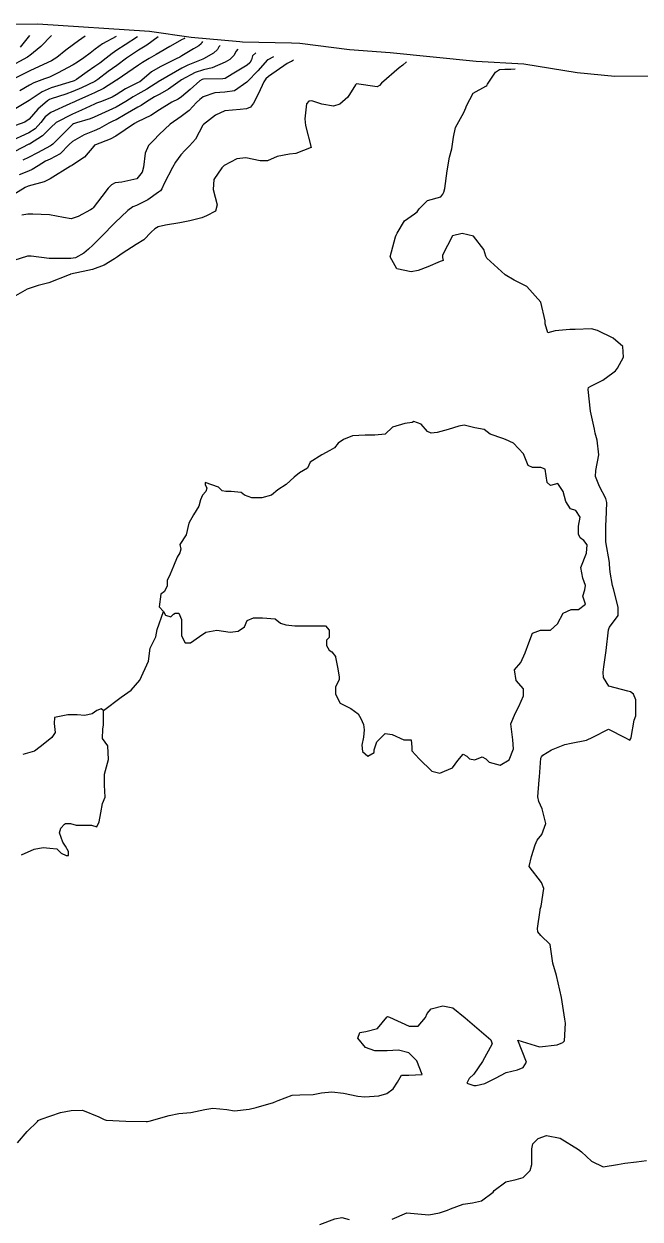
# Model space of a CAD drawing. Header units: metres. Extents: x 307586 to 320046, y 7427249 to 7434250.
# Drawn here: x 310908 to 310964.7, y 7432840.5 to 7432950.6 of the extents above; entities that cross this region are included whole.
import ezdxf

# ---------------------------------------------------------------- set-up
doc = ezdxf.new("R2010")
doc.units = ezdxf.units.M
doc.header["$MEASUREMENT"] = 0
for name, color, linetype in [('Area', 45, 'Continuous'), ('Curvas de Nivel 1m', 11, 'Continuous'), ('Curvas de Nivel 5m', 15, 'Continuous'), ('Hidrografia', 140, 'Continuous')]:
    doc.layers.add(name, color=color, linetype=linetype)

msp = doc.modelspace()

# ---------------------------------------------------------------- linework, layer by layer
at = {"layer": 'Area'}
msp.add_polyline3d([(310904.02, 7432950.53, 727), (310909.26, 7432950.58, 729.61), (310919.52, 7432949.91, 719.88), (310923.37, 7432949.35, 731.13), (310927.85, 7432948.95, 729.36), (310928.1, 7432948.94, 729.39), (310932.61, 7432948.85, 722.25), (310933.37, 7432948.81, 722.65), (310937.96, 7432948.22, 715.89), (310941.68, 7432947.95, 712.96), (310949.61, 7432947.15, 713.66), (310954.01, 7432946.89, 714.75), (310958.91, 7432946.12, 713.96), (310962.37, 7432945.76, 714.2), (310972.02, 7432945.84, 713.91)], dxfattribs=at)
at = {"layer": 'Curvas de Nivel 1m', "flags": 128}
for points, elevation in [([(310920.33, 7432949.38), (310919.29, 7432948.63), (310918.52, 7432948.16), (310918.06, 7432947.87), (310917.41, 7432947.42), (310916.51, 7432946.76), (310915.74, 7432946.19), (310914.77, 7432945.45), (310914.6, 7432945.34), (310914.49, 7432945.28), (310913.26, 7432944.68), (310912.48, 7432944.35), (310911.83, 7432944.12), (310910.47, 7432943.69), (310910.33, 7432943.63), (310910.13, 7432943.5), (310909.25, 7432942.72), (310908.45, 7432941.8), (310908.06, 7432941.53), (310906.44, 7432940.96)], 721), ([(310918.42, 7432949.4), (310917.29, 7432948.66), (310916.52, 7432948.16), (310916.08, 7432947.87), (310915.54, 7432947.44), (310914.97, 7432946.98), (310914.5, 7432946.65), (310913.79, 7432946.17), (310912.8, 7432945.47), (310912.61, 7432945.35), (310912.49, 7432945.31), (310911.1, 7432944.88), (310910.48, 7432944.69), (310909.65, 7432944.33), (310908.46, 7432943.54), (310908.44, 7432943.52), (310906.45, 7432942.34)], 722), ([(310913.62, 7432949.46), (310912.99, 7432949.01), (310912.53, 7432948.68), (310911.84, 7432948.16), (310911.01, 7432947.49), (310910.51, 7432947.19), (310909.36, 7432946.66), (310908.5, 7432946.26), (310907.11, 7432945.54)], 724), ([(310916.45, 7432949.43), (310915.21, 7432948.76), (310914.53, 7432948.26), (310914.08, 7432947.89), (310913.5, 7432947.46), (310912.91, 7432947.06), (310912.51, 7432946.81), (310911.06, 7432946.05), (310910.5, 7432945.76), (310910.32, 7432945.68), (310909.86, 7432945.51), (310908.87, 7432945.14), (310908.48, 7432944.94), (310907.58, 7432944.42)], 723), ([(310908.48, 7432949.52), (310907.63, 7432948.43)], 726), ([(310924.42, 7432948.95), (310924.35, 7432948.88), (310924.29, 7432948.74), (310924.07, 7432948.56), (310923.59, 7432948.28), (310922.52, 7432947.64), (310922.33, 7432947.53), (310921.99, 7432947.36), (310920.51, 7432946.63), (310919.73, 7432946.16), (310918.83, 7432945.4), (310918.64, 7432945.25), (310918.49, 7432945.17), (310917.31, 7432944.59), (310916.47, 7432944.04), (310916.09, 7432943.82), (310915.11, 7432943.44), (310914.64, 7432943.27), (310914.46, 7432943.19), (310913.28, 7432942.64), (310912.45, 7432942.28), (310910.94, 7432941.49), (310910.44, 7432941.05), (310909.68, 7432940.26), (310908.49, 7432939.52), (310908.45, 7432939.5), (310908.42, 7432939.49), (310907.12, 7432938.83)], 719), ([(310927.68, 7432948.26), (310927.49, 7432948.05), (310927.34, 7432947.69), (310926.93, 7432947.3), (310926.51, 7432947.06), (310925.3, 7432946.53), (310924.5, 7432946.34), (310923.74, 7432946.1), (310922.49, 7432945.44), (310922.36, 7432945.35), (310921.28, 7432944.57), (310920.47, 7432944.11), (310920, 7432943.85), (310919.25, 7432943.39), (310918.78, 7432943.08), (310918.46, 7432942.9), (310917.28, 7432942.25), (310916.45, 7432941.76), (310916.23, 7432941.65), (310915.8, 7432941.44), (310914.93, 7432940.96), (310914.44, 7432940.74), (310913.52, 7432940.37), (310912.43, 7432939.76), (310912.13, 7432939.47), (310911.3, 7432938.6), (310910.4, 7432938.12), (310909.97, 7432937.93), (310909.27, 7432937.51), (310908.74, 7432937.16), (310908.39, 7432937.01), (310907.52, 7432936.67)], 717), ([(310926.05, 7432948.6), (310925.92, 7432948.46), (310925.8, 7432948.22), (310925.41, 7432947.88), (310924.49, 7432947.35), (310924.45, 7432947.33), (310923.07, 7432946.78), (310922.5, 7432946.5), (310920.54, 7432945.38), (310920.51, 7432945.36), (310920.49, 7432945.35), (310919.3, 7432944.57), (310918.47, 7432944.11), (310918.02, 7432943.86), (310917.35, 7432943.42), (310916.46, 7432942.9), (310915.45, 7432942.45), (310914.45, 7432942), (310914.06, 7432941.84), (310912.8, 7432941.47), (310912.53, 7432941.38), (310912.44, 7432941.31), (310910.62, 7432939.5), (310910.52, 7432939.4), (310910.42, 7432939.34), (310909.21, 7432938.71), (310908.4, 7432938.29), (310907.88, 7432938.04)], 718), ([(310932.8, 7432947.23), (310932.61, 7432947.13), (310932.51, 7432947.09), (310932.21, 7432946.93), (310930.5, 7432945.75), (310930.24, 7432945.52), (310930.07, 7432945.26), (310929.57, 7432944.17), (310929.11, 7432943.27), (310928.84, 7432942.9), (310928.46, 7432942.75), (310927.88, 7432942.71), (310926.46, 7432942.57), (310925.6, 7432942.17), (310924.5, 7432941.33), (310924.47, 7432941.3), (310924.44, 7432941.24), (310923.78, 7432939.98), (310923.23, 7432939.34), (310922.81, 7432938.95), (310922.41, 7432938.51), (310921.92, 7432937.84), (310921.64, 7432937.36), (310920.88, 7432935.88), (310920.66, 7432935.38), (310920.54, 7432935.21), (310920.37, 7432935.08), (310919.38, 7432934.37), (310918.35, 7432933.87), (310918.01, 7432933.74), (310917.54, 7432933.41), (310916.33, 7432932.26), (310915.92, 7432931.84), (310915.53, 7432931.44), (310914.94, 7432930.82), (310914.31, 7432930.2), (310913.93, 7432929.83), (310913.49, 7432929.46), (310912.72, 7432929.04), (310912.3, 7432928.96), (310910.83, 7432928.96), (310910.29, 7432928.96), (310908.63, 7432929.18), (310908.3, 7432929.18), (310907.04, 7432928.79)], 714), ([(310929.31, 7432947.91), (310929.03, 7432947.65), (310928.92, 7432947.28), (310928.78, 7432947.01), (310928.51, 7432946.77), (310927.14, 7432945.94), (310926.5, 7432945.56), (310926.29, 7432945.52), (310924.49, 7432945.48), (310924.37, 7432945.45), (310924.18, 7432945.33), (310923.28, 7432944.54), (310922.47, 7432943.86), (310922.16, 7432943.66), (310921.59, 7432943.36), (310920.46, 7432942.67), (310919.67, 7432942.16), (310918.44, 7432941.56), (310918.14, 7432941.4), (310916.43, 7432940.25), (310915.9, 7432939.96), (310914.57, 7432939.45), (310914.47, 7432939.4), (310914.42, 7432939.33), (310913.55, 7432938.32), (310912.39, 7432937.55), (310912.34, 7432937.52), (310912.26, 7432937.47), (310910.38, 7432936.31), (310909.84, 7432936.05), (310908.37, 7432935.64), (310908.1, 7432935.52), (310907.05, 7432934.86)], 716), ([(310943.18, 7432947.1), (310942.85, 7432946.77), (310942.51, 7432946.54), (310940.89, 7432945.13), (310940.71, 7432944.91), (310940.49, 7432944.8), (310938.59, 7432945.06), (310938.49, 7432944.97), (310937.8, 7432943.84), (310937.07, 7432943.18), (310936.46, 7432942.99), (310935.39, 7432943.2), (310934.47, 7432943.5), (310934.21, 7432943.46), (310934, 7432943.21), (310933.83, 7432941.84), (310933.89, 7432941.22), (310934.42, 7432939.21), (310932.99, 7432938.65), (310932.41, 7432938.59), (310931.28, 7432938.37), (310930.4, 7432937.98), (310929.71, 7432937.96), (310928.41, 7432938.25), (310927.56, 7432938.14), (310926.4, 7432937.54), (310926.28, 7432937.42), (310926.19, 7432937.31), (310925.47, 7432936.24), (310925.39, 7432935.32), (310925.75, 7432933.92), (310925.6, 7432933.32), (310924.78, 7432932.89), (310924.34, 7432932.72), (310923.24, 7432932.43), (310922.33, 7432932.27), (310921, 7432932.04), (310920.33, 7432931.89), (310920.01, 7432931.7), (310919.69, 7432931.39), (310919.02, 7432930.69), (310918.31, 7432930.25), (310917.01, 7432929.42), (310916.59, 7432929.13), (310916.3, 7432928.94), (310915.36, 7432928.36), (310914.28, 7432927.97), (310913.86, 7432927.87), (310912.27, 7432927.52), (310912.24, 7432927.51), (310912.14, 7432927.47), (310910.27, 7432926.72), (310909.29, 7432926.48), (310908.26, 7432926.16), (310907.18, 7432925.54)], 713), ([(310907.37, 7432847.52), (310908.26, 7432848.57), (310909.21, 7432849.5), (310909.28, 7432849.57), (310909.34, 7432849.6), (310909.55, 7432849.71), (310911.35, 7432850.31), (310912.31, 7432850.5), (310913.35, 7432850.52), (310914.87, 7432849.91), (310915.35, 7432849.67), (310915.54, 7432849.62), (310917.34, 7432849.53), (310919.22, 7432849.5), (310919.34, 7432849.5), (310919.5, 7432849.53), (310921.35, 7432850.04), (310922.23, 7432850.22), (310923.35, 7432850.33), (310924.62, 7432850.58), (310925.36, 7432850.7), (310926.64, 7432850.58), (310927.35, 7432850.47), (310928.72, 7432850.63), (310929.36, 7432850.78), (310930.95, 7432851.24), (310931.24, 7432851.35), (310931.37, 7432851.43), (310932.68, 7432851.91), (310933.37, 7432851.93), (310934.59, 7432851.98), (310935.38, 7432852.13), (310936.33, 7432852.22), (310937.38, 7432852.1), (310938.71, 7432851.81), (310939.37, 7432851.75), (310940.66, 7432851.84), (310941.38, 7432852.07), (310941.98, 7432852.51), (310942.38, 7432853.1), (310942.74, 7432853.76), (310943.4, 7432853.77), (310944.65, 7432853.83), (310944.14, 7432855.08), (310943.42, 7432855.8), (310942.45, 7432856.07), (310941.42, 7432855.99), (310940.29, 7432855.99), (310939.42, 7432856.31), (310938.7, 7432857.15), (310938.9, 7432857.69), (310939.44, 7432857.77), (310940.51, 7432858.06), (310941.39, 7432859.11), (310941.46, 7432859.17), (310941.62, 7432859.11), (310943.45, 7432858.27), (310944.26, 7432858.27), (310944.94, 7432859.08), (310945.1, 7432859.44), (310945.47, 7432859.86), (310946.55, 7432860.13), (310947.47, 7432859.97), (310948.6, 7432859.03), (310949.45, 7432858.3), (310950.96, 7432857), (310951.08, 7432856.65), (310950.19, 7432855.01), (310949.4, 7432853.85), (310948.97, 7432853.45), (310948.76, 7432853.03), (310949.39, 7432852.79), (310949.62, 7432852.79), (310950.41, 7432853), (310951.4, 7432853.49), (310952.38, 7432854), (310953.41, 7432854.26), (310953.93, 7432854.45), (310954.25, 7432854.96), (310953.43, 7432856.97), (310955.43, 7432856.37), (310957.06, 7432856.55), (310957.43, 7432856.69), (310957.59, 7432856.76), (310957.73, 7432856.92), (310957.82, 7432858.55), (310957.78, 7432858.92), (310957.48, 7432860.92), (310957.01, 7432862.93), (310956.66, 7432864.07), (310956.54, 7432864.93), (310956.41, 7432865.8), (310955.55, 7432866.63), (310955.29, 7432866.95), (310955.25, 7432867.26), (310955.49, 7432868.95), (310955.5, 7432869.03), (310955.59, 7432869.31), (310955.85, 7432870.95), (310955.61, 7432871.5), (310954.49, 7432872.96), (310954.7, 7432873.9), (310955.03, 7432874.96), (310955.21, 7432875.4), (310955.66, 7432875.93), (310956.02, 7432876.94), (310955.69, 7432878.29), (310955.37, 7432878.95), (310955.29, 7432879.38), (310955.41, 7432880.95), (310955.44, 7432881.24), (310955.56, 7432882.95), (310955.62, 7432883.09), (310955.76, 7432883.23), (310956.53, 7432883.71), (310957.77, 7432884.22), (310958.35, 7432884.33), (310959.77, 7432884.61), (310960.34, 7432884.89), (310961.78, 7432885.62), (310963.31, 7432884.85), (310963.77, 7432884.61), (310963.86, 7432884.76), (310963.87, 7432884.85), (310964.17, 7432886.46), (310964.3, 7432886.84), (310964.32, 7432888.34), (310964.1, 7432888.85), (310963.82, 7432889.05), (310963.57, 7432889.11), (310961.83, 7432889.59), (310961.34, 7432890.38), (310961.3, 7432890.88), (310961.37, 7432891.35), (310961.59, 7432892.87), (310961.8, 7432894.78), (310961.82, 7432894.87), (310961.89, 7432895.01), (310962.68, 7432896.09), (310962.68, 7432896.86), (310962.24, 7432898.56), (310962.17, 7432898.87), (310961.96, 7432900.08), (310961.87, 7432900.78), (310961.88, 7432900.87), (310961.87, 7432900.97), (310961.56, 7432902.88), (310961.54, 7432904.41), (310961.57, 7432904.88), (310961.64, 7432906.49), (310961.56, 7432906.88), (310960.95, 7432907.98), (310960.59, 7432908.89), (310960.63, 7432909.45), (310960.89, 7432910.89), (310960.74, 7432912.25), (310960.57, 7432912.89), (310960.49, 7432913.27), (310960.13, 7432914.9), (310959.92, 7432916.9), (310959.96, 7432917.1), (310960.16, 7432917.2), (310961.27, 7432917.78), (310962.18, 7432918.45), (310962.43, 7432918.62), (310962.63, 7432918.87), (310963.17, 7432919.88), (310963.12, 7432920.86), (310962.21, 7432921.64), (310960.77, 7432922.35), (310960.23, 7432922.49), (310958.71, 7432922.43), (310958.23, 7432922.43), (310956.87, 7432922.3), (310956.22, 7432922.12), (310955.96, 7432922.95), (310955.96, 7432923.23), (310955.55, 7432924.96), (310954.27, 7432926.39), (310953.12, 7432926.98), (310952.28, 7432927.47), (310950.59, 7432929.02), (310950.49, 7432929.2), (310950.31, 7432929.81), (310949.36, 7432931.03), (310948.33, 7432931.27), (310947.42, 7432931.05), (310946.51, 7432929.27), (310946.51, 7432929.07), (310946.58, 7432928.79), (310946.3, 7432928.71), (310945.15, 7432928.22), (310944.28, 7432927.88), (310943.62, 7432927.76), (310942.29, 7432928.03), (310941.69, 7432929.12), (310942.17, 7432930.97), (310942.25, 7432931.11), (310942.32, 7432931.32), (310943, 7432932.44), (310943.92, 7432933.09), (310944.18, 7432933.26), (310944.35, 7432933.55), (310945.13, 7432934.31), (310946.37, 7432934.66), (310946.55, 7432934.89), (310946.62, 7432935.07), (310946.73, 7432935.42), (310946.95, 7432937.06), (310947.16, 7432938.31), (310947.36, 7432939.06), (310947.52, 7432940.14), (310947.7, 7432941.05), (310948.46, 7432942.41), (310948.65, 7432942.85), (310948.71, 7432943.04), (310949.32, 7432944.19), (310950.49, 7432944.86), (310950.59, 7432944.92), (310950.66, 7432945.02), (310951.38, 7432946.13), (310951.76, 7432946.38), (310952.24, 7432946.42), (310952.8, 7432946.42), (310953.19, 7432946.45)], 713), ([(310941.86, 7432840.48), (310943.24, 7432841.09), (310945.24, 7432840.88), (310946.24, 7432841.06), (310946.96, 7432841.33), (310947.25, 7432841.45), (310948.41, 7432841.88), (310949.26, 7432842), (310950.1, 7432842.17), (310951.16, 7432842.99), (310951.27, 7432843.12), (310952.34, 7432843.92), (310953.28, 7432844.13), (310953.93, 7432844.32), (310954.57, 7432844.96), (310954.72, 7432845.53), (310954.72, 7432846.96), (310954.84, 7432847.43), (310955.33, 7432847.92), (310956.08, 7432848.19), (310957.33, 7432847.95), (310959.04, 7432846.9), (310959.31, 7432846.68), (310960.24, 7432845.83), (310961.3, 7432845.32), (310962.62, 7432845.54), (310963.3, 7432845.66), (310964.38, 7432845.76), (310965.3, 7432845.89)], 714), ([(310935.23, 7432840), (310936.6, 7432840.53), (310937.24, 7432840.64), (310937.93, 7432840.46)], 714)]:
    msp.add_lwpolyline(points, dxfattribs=dict(at, elevation=elevation))
at = {"layer": 'Curvas de Nivel 5m', "flags": 128}
for points, elevation in [([(310910.5, 7432949.5), (310909.54, 7432948.49), (310908.52, 7432947.68), (310908.42, 7432947.61), (310908.29, 7432947.52), (310906.5, 7432946.53)], 725), ([(310922.78, 7432949.3), (310922.77, 7432949.27), (310922.74, 7432949.25), (310922.68, 7432949.21), (310922.54, 7432949.13), (310921.39, 7432948.51), (310920.52, 7432947.99), (310920.14, 7432947.76), (310919.49, 7432947.39), (310918.88, 7432947.03), (310918.51, 7432946.77), (310916.55, 7432945.43), (310916.52, 7432945.41), (310916.49, 7432945.39), (310915.3, 7432944.62), (310914.47, 7432944.23), (310913.93, 7432944), (310912.76, 7432943.47), (310912.56, 7432943.37), (310912.46, 7432943.33), (310912.2, 7432943.22), (310910.45, 7432942.42), (310909.92, 7432942.03), (310909.52, 7432941.51), (310909.02, 7432940.93), (310908.43, 7432940.55), (310906.56, 7432939.69)], 720), ([(310930.94, 7432947.56), (310930.43, 7432947.28), (310930.4, 7432947.26), (310929.5, 7432946.27), (310928.54, 7432945.28), (310928.52, 7432945.25), (310928.49, 7432945.21), (310927.35, 7432944.43), (310926.48, 7432944.29), (310925.56, 7432944.23), (310924.47, 7432943.85), (310924.17, 7432943.63), (310923.87, 7432943.34), (310923.19, 7432942.6), (310922.45, 7432942.05), (310921.45, 7432941.36), (310920.43, 7432940.39), (310919.93, 7432939.88), (310919.45, 7432939.39), (310919.12, 7432938.68), (310918.98, 7432937.39), (310918.86, 7432936.92), (310918.38, 7432936.31), (310916.97, 7432936.01), (310916.38, 7432935.95), (310916.04, 7432935.77), (310915.74, 7432935.44), (310915.13, 7432934.68), (310914.35, 7432933.64), (310914.25, 7432933.54), (310914.09, 7432933.45), (310912.95, 7432932.85), (310912.33, 7432932.63), (310911.6, 7432932.75), (310910.34, 7432933.01), (310908.79, 7432933.06), (310908.34, 7432933.06), (310907.79, 7432932.98)], 715)]:
    msp.add_lwpolyline(points, dxfattribs=dict(at, elevation=elevation))
at = {"layer": 'Hidrografia'}
msp.add_lwpolyline([(310936.83, 7432891.34), (310937, 7432890.43), (310937, 7432890.18), (310936.66, 7432889.52), (310936.66, 7432888.85), (310937.08, 7432888.03), (310938.07, 7432887.53), (310938.73, 7432887.03), (310938.98, 7432886.62), (310939.23, 7432886.04), (310939.31, 7432885.55), (310939.23, 7432884.88), (310939.07, 7432884.14), (310939.15, 7432883.56), (310939.64, 7432883.15), (310940.22, 7432883.48), (310940.22, 7432883.72), (310940.47, 7432884.47), (310941.22, 7432885.21), (310941.88, 7432885.13), (310942.96, 7432884.63), (310943.62, 7432884.63), (310943.7, 7432883.97), (310943.7, 7432883.64), (310944.36, 7432882.9), (310945.52, 7432881.74), (310946.27, 7432881.57), (310946.68, 7432881.74), (310947.43, 7432882.07), (310947.92, 7432882.73), (310948.42, 7432883.31), (310948.75, 7432883.15), (310949, 7432882.9), (310949.5, 7432882.81), (310950.16, 7432883.06), (310950.49, 7432882.9), (310950.82, 7432882.57), (310951.81, 7432882.32), (310952.64, 7432882.81), (310953.06, 7432883.81), (310952.97, 7432884.63), (310952.81, 7432886.12), (310953.22, 7432887.12), (310953.55, 7432887.7), (310953.97, 7432888.69), (310953.97, 7432889.35), (310953.3, 7432890.1), (310953.14, 7432891.09), (310953.72, 7432891.75), (310954.13, 7432892.66), (310954.46, 7432893.57), (310954.79, 7432894.48), (310955.54, 7432894.73), (310956.45, 7432894.73), (310957.11, 7432895.31), (310957.61, 7432896.3), (310958.35, 7432896.63), (310959.02, 7432896.63), (310959.68, 7432897.13), (310959.43, 7432897.87), (310959.6, 7432898.45), (310959.68, 7432898.87), (310959.43, 7432899.53), (310959.26, 7432900.52), (310959.76, 7432901.84), (310959.84, 7432902.59), (310959.51, 7432903), (310959.18, 7432903.25), (310959.02, 7432903.58), (310959.02, 7432904.33), (310959.18, 7432905.15), (310958.78, 7432905.76), (310958.28, 7432905.93), (310957.87, 7432906.59), (310957.62, 7432907.5), (310957.12, 7432908.24), (310956.46, 7432908.08), (310956.13, 7432908.33), (310955.96, 7432909.57), (310955.55, 7432909.73), (310954.8, 7432909.73), (310954.39, 7432909.9), (310953.97, 7432910.97), (310953.06, 7432911.97), (310952.32, 7432912.3), (310952.07, 7432912.38), (310950.91, 7432912.79), (310950.33, 7432913.21), (310949.5, 7432913.37), (310948.51, 7432913.62), (310948.01, 7432913.54), (310947.02, 7432913.21), (310946.03, 7432912.96), (310945.45, 7432912.88), (310945.12, 7432913.04), (310944.54, 7432913.7), (310943.87, 7432913.95), (310943.71, 7432913.87), (310943.05, 7432913.79), (310941.89, 7432913.45), (310941.23, 7432912.79), (310940.29, 7432912.71), (310939.38, 7432912.71), (310938.22, 7432912.63), (310937.39, 7432912.3), (310936.9, 7432911.97), (310936.57, 7432911.55), (310936.15, 7432911.3), (310935.41, 7432910.89), (310934.33, 7432910.23), (310934.08, 7432909.65), (310933.34, 7432909.24), (310932.84, 7432908.82), (310932.1, 7432908.16), (310931.35, 7432907.66), (310930.77, 7432907.17), (310929.86, 7432906.92), (310928.95, 7432906.92), (310928.29, 7432907.17), (310927.96, 7432907.42), (310927.05, 7432907.5), (310926.55, 7432907.5), (310926.22, 7432907.58), (310925.89, 7432907.91), (310924.65, 7432908.33), (310924.65, 7432908.16), (310924.81, 7432907.83), (310924.73, 7432907.5), (310924.4, 7432907.17), (310924.23, 7432906.75), (310924.07, 7432906.17), (310923.57, 7432905.35), (310923.16, 7432904.6), (310922.91, 7432903.53), (310922.33, 7432902.62), (310922.41, 7432902.2), (310922.33, 7432901.87), (310922.08, 7432901.46), (310921.75, 7432900.63), (310921.42, 7432899.89), (310921.17, 7432899.31), (310921.17, 7432898.81), (310920.92, 7432898.31), (310920.59, 7432898.07), (310920.42, 7432896.88), (310920.83, 7432896.47), (310921, 7432896.13), (310921.5, 7432895.97), (310921.74, 7432896.22), (310921.91, 7432896.3), (310922.24, 7432896.3), (310922.49, 7432895.72), (310922.49, 7432894.98), (310922.49, 7432894.23), (310922.82, 7432893.57), (310923.32, 7432893.57), (310924.15, 7432894.15), (310924.73, 7432894.56), (310925.72, 7432894.73), (310926.96, 7432894.56), (310927.71, 7432894.65), (310928.28, 7432895.06), (310928.53, 7432895.64), (310929.11, 7432895.89), (310929.94, 7432895.89), (310931.1, 7432895.8), (310931.6, 7432895.39), (310932.09, 7432895.22), (310932.92, 7432895.14), (310933.75, 7432895.14), (310934.74, 7432895.14), (310935.74, 7432895.14), (310936.07, 7432894.73), (310936.07, 7432894.07), (310935.82, 7432893.82), (310935.82, 7432893.32), (310936.07, 7432892.91), (310936.31, 7432892.74), (310936.65, 7432892.33), (310936.65, 7432892.25)], close=True, dxfattribs=at)
for points in [[(310915.3, 7432887.35), (310916.92, 7432888.56), (310917.85, 7432889.22), (310918.65, 7432890.15), (310919.44, 7432891.88), (310919.58, 7432893.07), (310920.11, 7432894.13), (310920.24, 7432894.8), (310920.83, 7432896.47)], [(310907.74, 7432874.05), (310908.9, 7432874.56), (310909.75, 7432874.71), (310910.36, 7432874.66), (310911.01, 7432874.61), (310911.41, 7432874.21), (310911.86, 7432874), (310912.06, 7432874), (310912.06, 7432874.36), (310911.81, 7432874.86), (310911.56, 7432875.21), (310911.26, 7432876.06), (310911.36, 7432876.52), (310911.71, 7432876.87), (310911.81, 7432876.92), (310912.27, 7432876.92), (310912.77, 7432876.77), (310913.43, 7432876.77), (310914.19, 7432876.77), (310914.69, 7432876.62), (310914.9, 7432877.08), (310915.05, 7432877.93), (310915.2, 7432878.79), (310915.45, 7432879.35), (310915.4, 7432880.46), (310915.4, 7432881.47), (310915.75, 7432882.84), (310915.7, 7432884.1), (310915.2, 7432884.76), (310915.25, 7432885.61), (310915.3, 7432886.02), (310915.3, 7432887.35), (310915.09, 7432887.5), (310914.69, 7432887.35), (310914.24, 7432887.04), (310913.58, 7432886.89), (310912.87, 7432886.94), (310912.01, 7432886.94), (310910.8, 7432886.69), (310910.75, 7432886.13), (310910.85, 7432885.33), (310910.54, 7432884.87), (310909.89, 7432884.32), (310909.48, 7432884.01), (310908.93, 7432883.61), (310907.87, 7432883.3)]]:
    msp.add_lwpolyline(points, dxfattribs=at)

doc.saveas('drawing.dxf')
